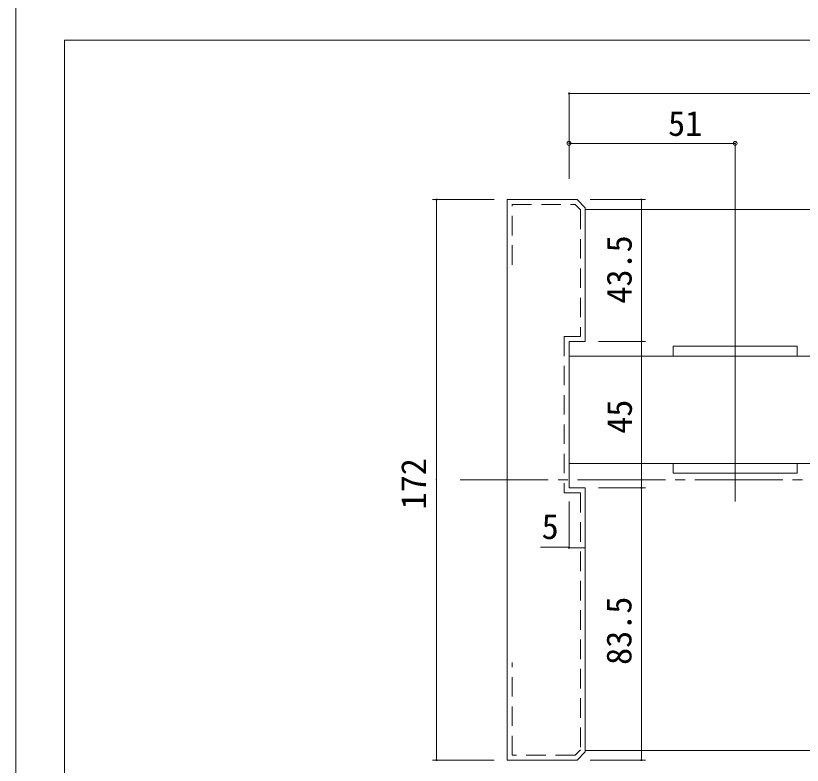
# Model space of a CAD drawing. Units: millimetres on the paper, enlarged 10 times, with parts at other scales. Extents: x -1985 to 2015, y -1370 to 1400.
# Drawn here: x -1985 to -1180, y -844 to -78 of the extents above; entities that cross this region are included whole.
import ezdxf
from ezdxf.enums import TextEntityAlignment as Align

# ---------------------------------------------------------------- set-up
doc = ezdxf.new("R2010")
doc.units = ezdxf.units.MM
doc.header["$LTSCALE"] = 10
doc.header["$PDMODE"] = 32
doc.header["$PDSIZE"] = 4
doc.linetypes.add('CHAIN2', pattern=[12, 9, -1, 1, -1])
doc.linetypes.add('USER9', pattern=[3, 2, -1])
for name, color, linetype, lineweight in [('1-1_0', 7, 'Continuous', 20), ('2-0', 4, 'Continuous', 20), ('2-1', 7, 'Continuous', 9)]:
    doc.layers.add(name, color=color, linetype=linetype, lineweight=lineweight)
doc.styles.add('ＭＳ ゴシック', font='')
doc.styles.get('ＭＳ ゴシック').set_extended_font_data('MS Gothic')

msp = doc.modelspace()

# ---------------------------------------------------------------- linework, layer by layer
at = {"layer": '1-1_0'}
for p in [(395, -102.5), (395, -102.5), (-1935, -1002.5), (395, -102.5), (395, -102.5), (-1935, -1002.5)]:
    msp.add_line(p, (-1935, -102.5), dxfattribs=at)
msp.add_lwpolyline([(2015, -1370), (2015, 1400), (-1985, 1400), (-1985, -1370)], dxfattribs=at)
at = {"layer": '2-0', "linetype": 'CHAIN2', "lineweight": 9}
msp.add_line((-1530.19, -552.19), (-1082.92, -552.19), dxfattribs=at)
at = {"layer": '2-0', "lineweight": 9}
msp.add_line((-1418.92, -621.16), (-1448.26, -621.16), dxfattribs=at)
at = {"layer": '2-1', "color": 4}
for p, q in [((-1418.92, -208.08), (-1248.92, -208.08)), ((-1418.92, -208.08), (-1418.92, -244.33)), ((-1248.92, -208.08), (-1248.92, -574.32)), ((-1495.58, -265.52), (-1558.65, -265.52)), ((-1554.49, -265.52), (-1554.49, -838.85)), ((-1554.49, -265.52), (-1554.49, -838.85)), ((-1397.25, -265.52), (-1340.68, -265.52)), ((-1344.84, -410.52), (-1344.84, -265.52)), ((-1388.92, -410.52), (-1340.68, -410.52)), ((-1388.92, -410.52), (-1340.68, -410.52)), ((-1344.84, -410.52), (-1344.84, -560.52)), ((-1555.07, -552.19), (-1554.49, -552.19)), ((-1388.92, -560.52), (-1340.68, -560.52)), ((-1388.92, -560.52), (-1340.68, -560.52)), ((-1344.84, -560.52), (-1344.84, -838.85)), ((-1418.92, -621.68), (-1418.92, -574.4)), ((-1418.92, -621.68), (-1402.25, -621.68)), ((-1495.58, -838.85), (-1558.65, -838.85)), ((-1495.58, -838.85), (-1558.65, -838.85)), ((-1397.25, -838.85), (-1340.68, -838.85))]:
    msp.add_line(p, q, dxfattribs=at)
at = {"layer": '2-1', "lineweight": 20}
for p, q in [((-1482.25, -265.52), (-1410.58, -265.52)), ((-1482.25, -265.52), (-1482.25, -838.85)), ((-1402.25, -273.85), (-1410.58, -265.52)), ((-1402.25, -273.85), (-1402.25, -410.52)), ((-1402.25, -275.52), (-1082.92, -275.52)), ((-1418.92, -410.52), (-1402.25, -410.52)), ((-1418.92, -410.52), (-1418.92, -560.52)), ((-1185.58, -415.52), (-1312.25, -415.52)), ((-1312.25, -415.52), (-1312.25, -425.52)), ((-1185.58, -425.52), (-1185.58, -415.52)), ((-1418.92, -425.52), (-1418.92, -535.52)), ((-1418.92, -425.52), (-1082.92, -425.52)), ((-1418.92, -535.52), (-1082.92, -535.52)), ((-1312.25, -545.52), (-1312.25, -535.52)), ((-1185.58, -535.52), (-1185.58, -545.52)), ((-1185.58, -545.52), (-1312.25, -545.52)), ((-1418.92, -560.52), (-1402.25, -560.52)), ((-1402.25, -560.52), (-1402.25, -830.52)), ((-1402.25, -828.85), (-1082.92, -828.85)), ((-1402.25, -830.52), (-1410.58, -838.85)), ((-1482.25, -838.85), (-1410.58, -838.85))]:
    msp.add_line(p, q, dxfattribs=at)
at = {"layer": '2-1', "color": 4}
msp.add_lwpolyline([(-1418.92, -244.33), (-1418.92, -156.92), (-662.61, -156.92)], dxfattribs=at)
at = {"layer": '2-1', "linetype": 'USER9', "lineweight": 20}
msp.add_lwpolyline([(-1477.25, -332.19), (-1477.25, -270.52), (-1412.65, -270.52), (-1407.25, -275.92), (-1407.25, -405.52), (-1423.92, -405.52), (-1423.92, -565.52), (-1407.25, -565.52), (-1407.25, -828.45), (-1412.65, -833.85), (-1477.25, -833.85), (-1477.25, -738.85)], dxfattribs=at)
at = {"layer": '2-1', "color": 4}
for centre, start, end in [((-1418.92, -156.92), 0, 180), ((-1418.92, -156.92), 0, 180), ((-1418.92, -156.92), 180, 0), ((-1418.92, -156.92), 180, 0), ((-1554.49, -265.52), 90, 270), ((-1554.49, -265.52), 270, 90), ((-1344.84, -265.52), 90, 270), ((-1344.84, -265.52), 270, 90), ((-1344.84, -410.52), 90, 270), ((-1344.84, -410.52), 90, 270), ((-1344.84, -410.52), 270, 90), ((-1344.84, -410.52), 270, 90), ((-1344.84, -560.52), 90, 270), ((-1344.84, -560.52), 90, 270), ((-1344.84, -560.52), 270, 90), ((-1344.84, -560.52), 270, 90), ((-1418.92, -621.68), 90, 270), ((-1418.92, -621.68), 270, 90), ((-1554.49, -838.85), 90, 270), ((-1554.49, -838.85), 270, 90), ((-1344.84, -838.85), 90, 270), ((-1344.84, -838.85), 270, 90)]:
    msp.add_arc(centre, 0.521, start, end, dxfattribs=at)
for p in [(-1418.92, -208.08), (-1248.92, -208.08)]:
    msp.add_point(p, dxfattribs=at)

# ---------------------------------------------------------------- texts
at = {"layer": '2-1', "style": 'ＭＳ ゴシック'}
for s, p in [('51', (-1317.56, -208.08)), ('5', (-1446.93, -620.4))]:
    msp.add_text(s, height=25.66, dxfattribs=at).set_placement(p, align=Align.BOTTOM_LEFT)
for s, p in [('43.5', (-1347.14, -371.94)), ('45', (-1346.93, -505.07)), ('172', (-1557.4, -582.41)), ('83.5', (-1347.35, -741.46))]:
    msp.add_text(s, height=25.66, rotation=90, dxfattribs=at).set_placement(p, align=Align.BOTTOM_LEFT)

doc.saveas('drawing.dxf')
